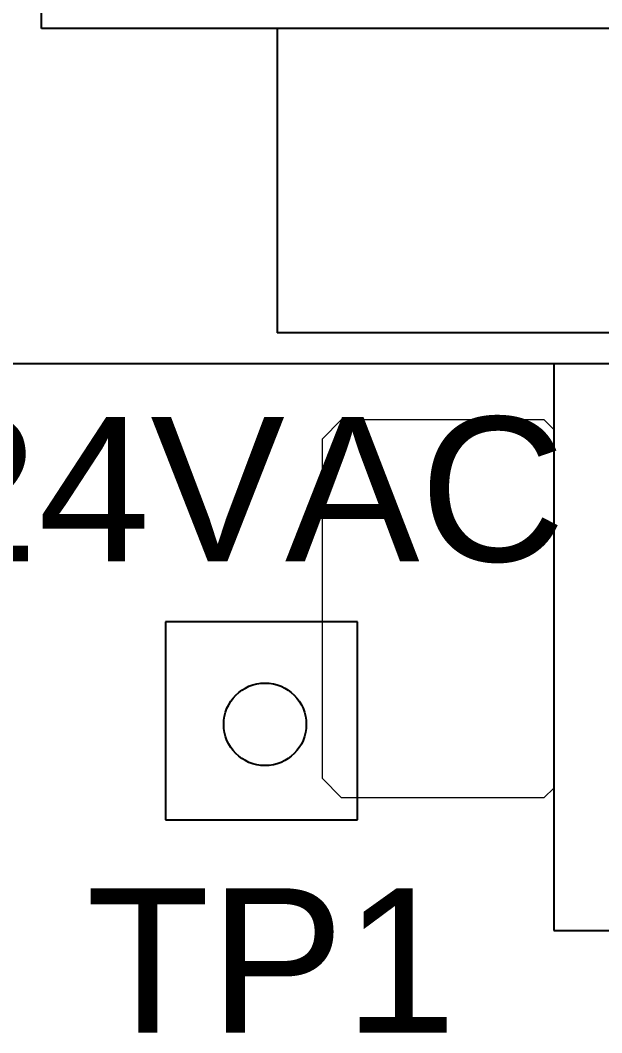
# Model space of a CAD drawing. Header units: inches. Extents: x -1 to 66.5, y -11.9 to 25.2.
# Drawn here: x 33.5104 to 33.792, y -5.2532 to -4.7625 of the extents above; entities that cross this region are included whole.
import ezdxf

# ---------------------------------------------------------------- set-up
doc = ezdxf.new("R2010")
doc.units = ezdxf.units.IN
doc.header["$MEASUREMENT"] = 0
doc.linetypes.add('SLD-Solid', pattern=[0])
for name, color, linetype in [('45-1523-1', 80, 'Continuous'), ('Fastener', 134, 'Continuous'), ('Solenoid', 6, 'Continuous'), ('Text', 50, 'Continuous')]:
    doc.layers.add(name, color=color, linetype=linetype)
doc.styles.get("Standard").update_dxf_attribs({"font": 'arial.ttf'})

msp = doc.modelspace()

# ---------------------------------------------------------------- linework, layer by layer
at = {"layer": '45-1523-1'}
for p, q in [((33.52069, -4.76647), (33.52069, -4.54147)), ((34.00769, -4.76647), (33.52069, -4.76647)), ((33.63469, -4.76647), (33.63469, -4.91397)), ((34.40069, -4.91397), (33.63469, -4.91397)), ((33.67369, -5.05397), (33.58069, -5.05397)), ((33.58069, -5.05397), (33.58069, -5.14997)), ((33.67369, -5.14997), (33.67369, -5.05397)), ((33.58069, -5.14997), (33.67369, -5.14997))]:
    msp.add_line(p, q, dxfattribs=at)
msp.add_circle((33.62889, -5.10372), 0.02, dxfattribs=at)
at = {"layer": 'Fastener'}
for p, q in [((33.76869, -4.92905), (33.76869, -5.20367)), ((33.76869, -5.20367), (33.79869, -5.20367))]:
    msp.add_line(p, q, dxfattribs=at)
at = {"layer": 'Fastener', "linetype": 'SLD-Solid', "lineweight": 15}
for p, q in [((33.66584, -4.95617), (33.65669, -4.96532)), ((33.76412, -4.95617), (33.66584, -4.95617)), ((33.76869, -4.96075), (33.76412, -4.95617)), ((33.76869, -4.96075), (33.76869, -5.04767)), ((33.65669, -5.04767), (33.65669, -4.96532)), ((33.65669, -5.13002), (33.65669, -5.04767)), ((33.76869, -5.04767), (33.76869, -5.1346)), ((33.65669, -5.13002), (33.66584, -5.13917)), ((33.76412, -5.13917), (33.76869, -5.1346)), ((33.66584, -5.13917), (33.76412, -5.13917))]:
    msp.add_line(p, q, dxfattribs=at)
at = {"layer": 'Solenoid'}
msp.add_line((33.85569, -4.92905), (33.18569, -4.92905), dxfattribs=at)

# ---------------------------------------------------------------- texts
at = {"layer": 'Text'}
for s, p in [('24VAC', (33.46457, -5.02473)), ('TP1', (33.54229, -5.25319))]:
    msp.add_text(s, height=0.07, dxfattribs=at).set_placement(p)

doc.saveas('drawing.dxf')
